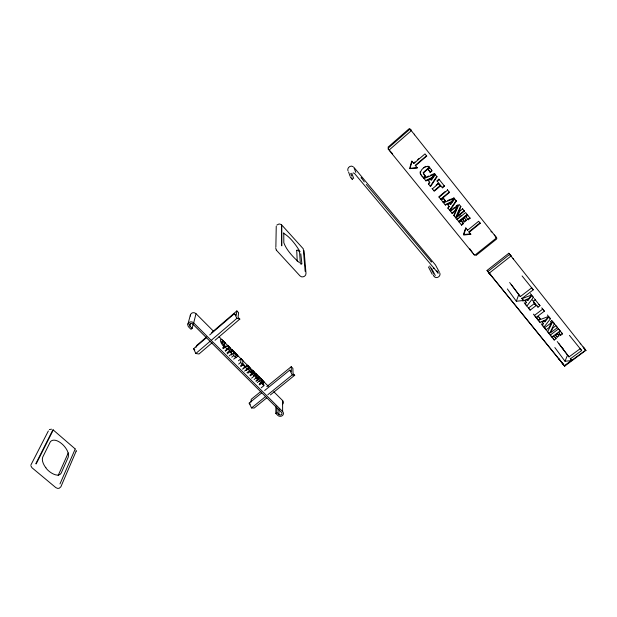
<?xml version="1.0" encoding="UTF-8"?>
<svg xmlns="http://www.w3.org/2000/svg" width="617" height="617" viewBox="0 0 617 617"><rect width="100%" height="100%" fill="white"/><g stroke="black" fill="none" stroke-linecap="round" stroke-linejoin="round"><path stroke-width="0.93" d="M275.907 406.04L275.83 413.413L277.82 415.395A3.232 2.869 0 0 0 282.378 415.611A3.232 2.869 0 0 0 282.625 411.554L193.684 322.907A3.44 3.154 17.2 0 0 188.856 322.652A3.44 3.154 17.2 0 0 188.817 327.149L191.015 329.331L192.142 328.36L189.936 326.169A1.851 1.697 17.2 0 1 189.959 323.748A1.851 1.697 17.2 0 1 192.558 323.886L281.514 412.441A1.735 1.542 0 0 1 281.383 414.624A1.735 1.542 0 0 1 278.93 414.508L278.953 408.971M278.93 414.508L276.933 412.534L276.979 407.93M76.169 451.12L76.13 450.449M275.868 247.07L276.246 226.161M261.269 387.784L263.86 385.671L263.899 384.761L261.515 382.378L259.572 383.967M263.86 385.671L261.469 383.288L261.515 382.378M261.662 379.247L261.623 380.141L263.991 382.509L264.03 381.615L261.662 379.247L260.382 380.296M259.132 384.484L261.076 382.887L261.269 378.853L259.402 376.987L257.482 378.568M257.243 382.602L259.186 381.005L259.402 376.987M414.516 134.822L414.362 134.151M256.016 381.375L257.968 379.609L254.566 372.151L252.685 370.269L250.757 371.858M256.055 380.72L257.999 379.123L258.191 375.768L256.41 373.987L255.122 375.051M256.41 373.987L256.317 375.437L257.999 379.123M251.613 378.175L254.204 376.038L254.304 374.573L252.638 370.902L250.71 372.498M251.042 402.037L251.227 399.307L260.86 391.456M250.456 375.846L252.399 374.234L252.638 370.902M257.96 379.787L256.078 377.905L252.685 370.269M243.075 368.488L245.018 366.868L245.103 365.95L243.052 363.899L241.108 365.519M424.157 174.912L423.339 173.084L429.586 167.415L429.324 167.076L423.085 172.737L425.576 176.423L423.779 177.951L421.527 175.575M241.016 366.444L242.967 364.817L243.052 363.899M420.1 171.835L420.223 173.508L421.773 175.93M240.615 366.035L242.558 364.416L242.944 360.521L241.039 358.616L238.463 360.768M238.679 364.115L240.63 362.488L241.039 358.616M235.802 357.929L237.738 356.302L237.838 355.415L232.424 350.001L230.496 351.628M233.689 359.14L235.64 357.505L235.964 354.775L234.028 352.847L231.452 355.022M231.745 357.204L233.696 355.569L234.028 352.847M231.02 351.968L232.308 350.88L232.424 350.001M215.032 340.283L239.82 319.089L238.046 317.269L238.625 312.711L236.866 310.914L236.272 315.449L234.491 313.629L209.68 334.946M224.75 346.584L224.873 345.782L222.321 343.106L222.598 340.144C217.778 336.759 221.896 346.353 224.75 346.584L222.799 348.235M223.207 345.327L225.143 343.684L225.267 342.905L223.007 340.538L221.719 341.633M221.58 342.512L222.868 341.417L223.007 340.538M76.169 451.135L60.867 486.821L59.163 488.286L57.589 488.394L55.792 487.592L31.953 467.725L30.858 465.75M196.167 347.217L196.545 345.582L206.626 336.913M192.142 328.36L193.43 323.262M193.684 322.907L196.013 313.683L213.598 331.321M189.936 326.169L190.668 323.377M187.915 324.195L190.437 314.778M361.169 177.966L361.207 177.457L364.285 181.946M409.95 167.408L411.531 161.939M412.033 161.353L409.912 168.657L417.246 167.832L409.68 168.318M463.691 233.75L465.079 229.501M521.743 298.173L523.471 300.479L516.321 301.243L518.758 294.625L509.657 282.517M570.193 358.261L571.928 360.536L565.01 361.261L567.532 355.083L557.244 341.548M453.788 215.379L455.917 218.056L456.272 217.762L460.876 206.656L459.033 204.35L454.089 215.796L453.788 215.379L454.852 212.811M455.554 211.099L457.32 206.811M452.276 213.544L451.983 213.135L455.084 210.582L457.351 205.091L457.66 205.492L455.385 210.983L452.276 213.544L450.233 210.968L450.526 211.376L457.66 205.492M455.917 218.056L455.616 217.639L460.56 206.255L460.876 206.656M457.313 215.734L458.932 211.839M462.673 208.908L459.565 211.461L457.297 216.922L464.416 211.083L464.092 210.682L457.698 215.927M59.98 483.905L75.205 449.022M58.168 475.476L68.263 452.909M296.723 250.317L297.232 261.269M550.379 321.364L551.413 322.683L549.03 327.542L545.991 329.81L542.906 325.892M547.587 331.792L552.755 321.681L554.375 323.709L549.546 333.527L549.199 333.782L546.577 330.442M36.156 463.953L53.216 430.041M35.817 463.706L52.908 429.81M30.927 464.933L48.357 430.951M301.628 263.891L301.343 263.845M296.723 250.309L297.726 250.047L299.546 251.991L300.386 264.061M430.543 186.589L437.021 176.794L436.743 176.439L430.28 186.226L430.543 186.589L428.345 183.827L429.525 182.138L429.787 182.501L428.607 184.19M449.909 210.605L456.395 201.049L456.086 200.656L449.616 210.204L449.909 210.605L447.726 207.867L448.019 208.268L449.199 206.618L448.906 206.217M430.327 175.313L434.414 173.531L434.854 174.079L432.185 177.912L425.946 180.897L425.691 180.534L431.923 177.557L434.576 173.732M431.507 179.277L435.008 174.272L437.021 176.794M430.242 179.053L431.268 180.357L435.278 174.619L435.008 174.272M453.827 197.826L454.282 198.404L451.621 202.137L445.428 205.052L445.142 204.659L451.32 201.744L453.981 198.018L447.68 200.463M451.891 202.037L453.896 199.237M447.364 204.296L449.654 203.209L450.688 204.52L454.698 198.929L456.395 201.049M524.219 302.716L526.864 306.094L533.389 297.44L532.409 296.199M549.4 317.47L550.433 318.773L543.909 327.218L541.248 323.832M525.16 303.98L526.347 302.484L525.399 301.235M526.347 302.484L524.951 300.749L527.165 299.762L527.836 300.595L531.862 295.528L530.373 293.646M542.243 325.159L543.43 323.701L542.428 322.382M543.43 323.701L542.065 322.012L544.263 321.041L544.919 321.85L548.937 316.907L547.41 314.978M246.006 370.64L248.42 368.542L249.183 369.305L248.258 365.835L249.985 367.57L251.767 373.601L249.816 375.205M276.879 225.051L279.1 223.948L281.128 224.472M244.556 371.149L248.45 367.717L247.664 365.249L242.635 369.244M434.052 268.094L433.412 268.518M387.946 147.239L409.048 128.799M388.394 147.949L409.595 129.439M389.659 149.569L410.891 131.051M211.662 332.578L236.866 310.914M212.117 342.774L198.99 353.996L195.828 353.502L193.622 348.744L206.757 337.453M414.94 161.986L413.537 163.189L413.776 163.52L424.997 153.895L426.733 156.07L415.511 165.68L415.272 165.348L426.47 155.754L426.733 156.07M417.74 159.587L419.136 158.384M195.828 353.502L210.243 341.162M211.685 339.928L236.905 318.326L239.82 319.089M429.1 168.117L427.743 169.266L429.108 170.701M223.971 344.008L225.267 342.905M222.922 347.44L224.873 345.782M422.283 176.439L423.524 177.596L425.321 176.069L424.889 175.66M431.406 169.806L431.761 170.523L429.98 172.035L430.25 172.382L432.031 170.87L430.041 167.878L428.005 169.606L428.483 169.976M223.184 348.682L227.827 345.397L228.552 347.826L226.609 349.469M226.539 346.492L227.827 345.397M225.143 350.641L228.552 347.826M225.352 351.266L228.483 348.628L229.262 349.407L228.429 345.998L230.203 347.772L231.822 353.703L229.223 355.893M226.987 352.885L229.578 350.695L227.951 349.068L228.483 348.628M227.226 353.911L229.833 351.713L229.578 350.695M444.502 186.164L438.918 179.161L436.929 180.843L442.512 187.83L444.502 186.164L444.217 185.794L442.227 187.46L442.512 187.83M437.206 181.197L439.196 179.524L438.918 179.161M436.126 185.085L438.139 183.396L440.307 186.11L434.252 191.193L432.093 188.478L432.363 188.848L438.417 183.758L438.139 183.396M433.982 190.815L440.021 185.74L440.307 186.11M445.212 191.486L438.826 196.823L440.978 199.53L449.5 192.419L449.207 192.049L440.692 199.144L440.978 199.53M439.103 197.209L447.633 190.082L447.34 189.712L449.5 192.419M441.086 199.63L442.412 198.527M443.569 198.589L445.065 200.448L443.083 202.098L443.569 202.746L454.282 198.404M245.736 366.853L247.664 365.249M443.368 202.492L445.351 200.841L445.065 200.448M245.898 367.007L247.826 365.411M246.515 369.321L248.45 367.717M246.484 370.154L248.42 368.542M246.947 372.761L249.538 370.616L247.949 369.028M247.872 373.27L249.816 371.658L249.538 370.616M250.749 372.02L252.677 370.424M451.652 209.795L454.505 207.443M455.924 206.263L457.351 205.091M254.135 379.501L256.078 377.905M460.498 210.035L459.256 211.06L459.565 211.461M256.672 380.674L257.968 379.609M466.853 215.441L465.596 216.467L468.226 219.768L470.115 218.225L465.604 212.572L457.104 219.536L456.804 219.112L458.215 217.955M459.626 216.798L461.038 215.642M259.526 384.877L261.469 383.288M456.804 219.112L458.932 221.796L467.424 214.855M459.009 221.85L460.891 220.315L463.514 223.609L461.632 225.143L459.318 222.274L461.2 220.732L463.514 223.609M464.539 221.889L464.223 221.472L466.105 219.93L466.429 220.354L464.539 221.889L462.341 219.128L463.598 218.102M462.657 219.544L464.539 218.002L466.429 220.354M463.197 223.184L461.323 224.719L461.632 225.143M266.791 386.628L291.239 366.706L292.882 368.395L293.044 373.532L294.702 375.236L270.4 394.919M266.721 397.896L254.196 408.038L251.528 407.945L249.168 403.117L261.701 392.921M264.647 390.522L289.712 370.123L291.378 371.827L291.239 366.706M463.413 234.599L470.493 233.828L470.817 234.267L463.729 235.038L465.958 228.236L465.642 227.804L467.578 230.249L478.653 221.264L480.265 223.292L469.198 232.262L468.874 231.822L479.926 222.868L480.265 223.292M251.528 407.945L265.603 396.53M267.824 394.726L292.273 374.905L294.702 375.236M275.83 413.413L276.933 412.534M475.229 254.914L495.999 238.316M475.854 255.615L496.577 239.064M559.418 359.526L558.979 358.917L564.756 366.251L487.021 270.447L508.809 253.255L510.645 255.507M487.831 271.596L509.711 254.351M489.119 273.246L511.03 255.993M423.709 167.801L425.815 166.328M518.758 294.625L520.332 296.584L531.715 287.83L533.281 289.805L521.905 298.535L523.471 300.479M533.358 301.32L535.301 299.839L539.968 305.677L538.024 307.15L532.378 300.07M528.461 308.076L534.376 303.572L536.034 305.639L530.126 310.135L527.512 306.803M534.391 315.426L542.721 309.125L544.364 311.184L536.042 317.47L533.42 314.13M536.389 317.902L538.332 316.428L540.091 318.611L538.147 320.076L535.062 316.166M544.449 327.897L551.413 322.683M555.956 325.691L552.925 327.951L550.549 332.779L557.49 327.612L554.907 324.365M550.248 335.085L558.539 328.915L560.143 330.928L551.86 337.083L548.181 332.432M552.2 337.499L554.035 336.134L556.071 338.671L554.236 340.029L550.834 335.725M562.511 333.897L560.483 331.352L558.632 332.725L560.668 335.262L562.511 333.897L561.447 332.548M558.956 335.787L557.298 333.712L555.454 335.085L557.112 337.152L558.956 335.787L557.899 334.429M567.532 355.083L568.997 356.904L580.204 348.721L581.669 350.556L570.47 358.724L571.928 360.536M564.277 365.711L585.71 350.178L508.809 253.255M564.686 366.151L585.841 350.348M49.352 429.586L51.504 429.177M430.512 179.408L428.198 180.526L427.936 180.172L429.787 182.501M522.823 301.081L528.808 298.435L531.484 295.057L521.997 298.659M424.604 177.819L428.692 176.03M538.325 320.3L539.968 322.336L545.898 319.745L548.575 316.444L538.325 320.3L537.16 318.765M443.284 202.353L445.042 201.597M301.489 263.96L301.883 263.852L300.803 253.803M490.947 231.683L491.88 231.915M353.179 166.706C350.572 164.762 346.762 167.893 347.949 170.855M431.013 261.901L431.522 261.955L366.274 184.452M283.342 233.311L283.766 232.917L283.82 242.705C286.303 249.877 293.214 257.281 299.291 262.564M353.194 172.86L354.551 173.508L438.163 273.215L436.859 270.77M392.636 153.841L389.528 150.448M409.619 128.567L496.438 237.599M283.427 233.249C289.905 236.666 295.983 244.872 300.07 251.713M388.633 149.059L388.193 148.867M495.86 237.267L496.377 237.545L494.286 234.954M427.913 166.112L429.324 167.076M434.422 276.856C436.851 279.069 441.109 276.131 439.882 273.076M429.586 167.415C425.985 164.13 418.449 170.762 420.971 174.819M388.093 148.774L388.718 149.468M222.868 341.417L225.143 343.684M53.232 429.972L75.212 448.945M193.622 348.744L194.818 349.916M249.168 403.117L250.286 404.212M487.052 270.439L491.672 276.169M232.308 350.88L237.738 356.302M225.136 347.032L227.102 348.991M229.833 351.713L231.822 353.703M233.696 355.569L235.64 357.505M240.63 362.488L242.558 364.416M242.967 364.817L245.018 366.868M245.234 367.084L247.147 368.997M249.816 371.658L251.767 373.601M252.399 374.234L254.204 376.038M259.186 381.005L261.076 382.887M219.004 336.751L268.38 386.288M273.786 391.718L282.578 400.533A3.147 2.815 0.1 0 1 282.864 403.958M350.387 177.156L352.454 179.616L351.837 177.858M586.034 350.61L583.127 346.985M45.835 467.732C48.581 472.244 58.314 478.275 61.16 473.17L68.163 457.359C70.762 449.438 55.977 435.556 50.409 441.656L42.735 457.104C41.378 459.974 43.46 464.848 45.843 467.732M513.036 258.608L513.429 259.086M488.903 272.768L488.309 272.066L489.859 274.087M580.227 343.353L580.713 343.939M472.275 252.268L469.846 248.836M489.042 272.93L563.329 364.416L561.802 362.457M388.965 149.993L474.458 255.176M522.09 275.946L533.281 289.805M584.307 348.435L584.754 349.006L583.582 347.556M569.429 335.37L581.669 350.556M425.946 180.897L423.786 178.174L424.041 178.529L434.854 174.079M445.428 205.052L441.371 200.016L443.361 198.358L445.351 200.841M510.822 255.762L510.105 254.875L511.578 256.703M449.199 206.618L447.657 204.697L449.947 203.602L449.654 203.209M468.874 231.822L470.817 234.267M411.794 161.029L413.776 163.52M415.272 165.348L417.246 167.832M276.331 250.132L299.924 275.814C301.921 278.221 306.325 276.424 306.001 273.3L304.065 250.664M462.341 219.128L464.223 221.472M462.357 208.507L464.416 211.083M531.862 295.528L533.389 297.44M548.937 316.907L550.433 318.773M388.718 149.692L388.27 149.098M556.434 326.277L558.539 328.915M559.079 329.586L560.483 331.352M534.322 298.589L535.301 299.839M538.973 304.412L539.968 305.677M541.718 307.852L542.721 309.125M543.353 309.896L544.364 311.184M551.714 320.362L552.755 321.681M553.326 322.39L554.375 323.709M473.116 253.317L473.524 253.834M411.431 130.457L410.506 129.269L410.652 129.848M551.374 320.616L552.416 321.935M470.115 218.225L469.784 217.809L467.902 219.351L468.226 219.768M559.604 333.905L560.668 335.262M496.685 237.915L496.924 238.316M537.037 305.885L538.024 307.15M533.397 302.315L534.376 303.572M534.561 303.741L536.034 305.639M465.596 216.467L465.912 216.883L467.809 215.333L467.1 214.446L458.632 221.38L458.932 221.796M473.594 253.934L474.326 254.89M556.064 335.787L557.112 337.152M543.909 320.539L544.919 321.85M526.879 299.345L527.836 300.595M555.03 337.306L556.071 338.671M451.32 201.744L451.621 202.137M539.096 317.308L540.091 318.611M562.095 347.61L563.252 349.129M558.67 343.322L568.997 356.904M548.528 332.177L549.546 333.527M553.202 338.664L554.236 340.029M544.988 328.468L545.991 329.81M538.973 321.017L539.968 322.336M511.184 284.414L520.332 296.584M529.162 308.855L530.126 310.135M450.395 204.127L450.688 204.52M525.915 304.821L526.864 306.094M455.084 210.582L455.385 210.983M554.845 347.548L565.01 361.261M467.262 229.817L467.578 230.249M455.971 217.346L456.272 217.762M507.344 288.926L516.321 301.243M428.846 170.354L429.833 171.734M429.571 171.387L430.25 172.382M276.323 250.116L275.699 247.957M439.389 272.228L435.448 264.909L353.842 167.307L355.808 172.405M289.712 370.123L292.273 374.905M431.46 268.133L435.293 275.521M429.633 265.958L433.427 273.3M234.491 313.629L236.905 318.326M433.227 274.858L434.067 276.509M428.437 266.922L432.201 274.287M351.798 173.284L353.711 178.529M350.703 173.47L351.636 176.061M348.559 171.942L350.078 176.285M305.145 271.318L303.279 248.805L281.768 225.02L281.861 245.867M282.578 400.533L282.625 411.554M281.475 224.742L281.529 245.551M190.352 316.066A3.347 3.085 18 0 1 196.013 313.683M263.521 382.717L263.482 383.62L261.546 381.684L261.593 380.789L263.521 382.717"/></g></svg>
